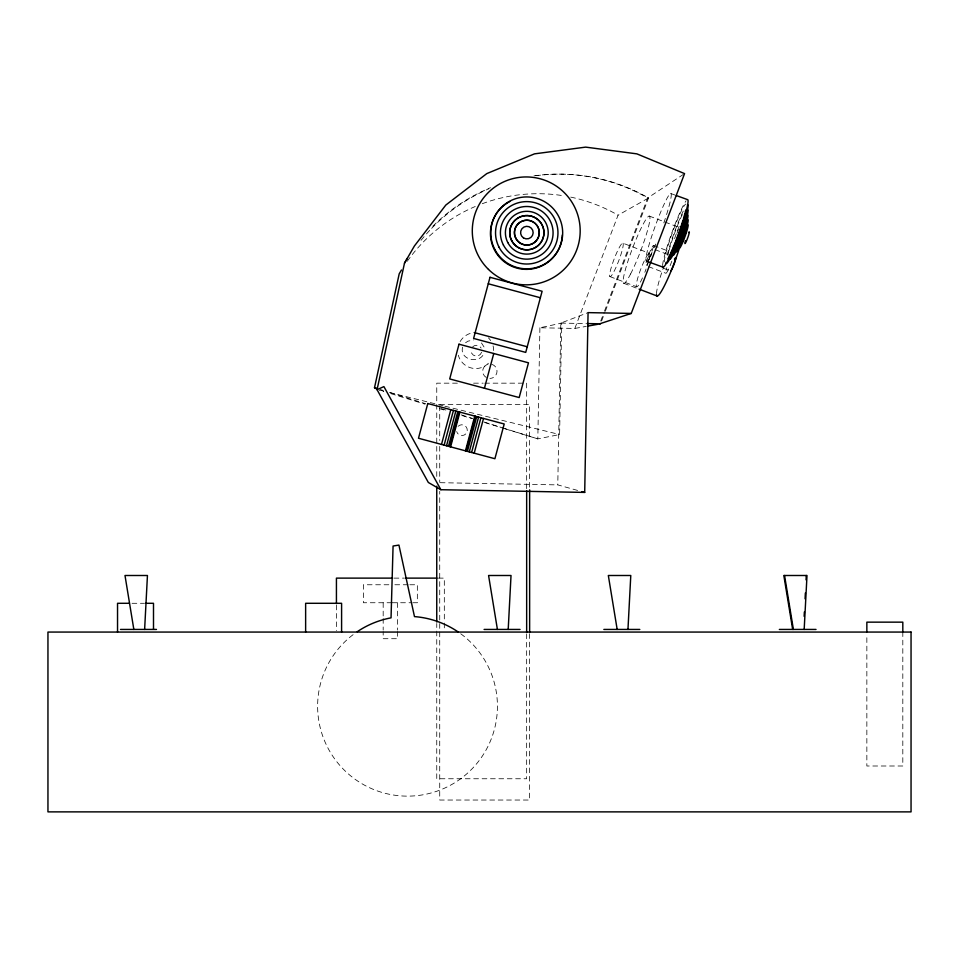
<?xml version="1.0" encoding="UTF-8"?>
<svg xmlns="http://www.w3.org/2000/svg" width="959" height="959" viewBox="0 0 959 959"><rect width="100%" height="100%" fill="white"/><g stroke="black" fill="none" stroke-linecap="round" stroke-linejoin="round"><path stroke-width="0.72" stroke-dasharray="4.79 3.6" d="M539.905 327.774L537.819 438.886L559.612 434.535L561.698 323.099L539.905 327.774L574.849 328.434L586.261 326.384M577.618 490.433L557.778 484.894L560.811 323.099L588.071 312.622M462.61 347.182C458.965 360.069 480.603 364.744 484.223 352.564M574.849 328.434L618.064 215.188L648.548 197.986A178.014 178.014 0 0 0 533.396 176.072M600.718 321.025L603.918 312.634M604.446 311.243L647.661 197.986L683.347 174.43M601.593 321.025L604.793 312.634M605.333 311.243L648.548 197.986M465.571 342.747L467.92 341.188L473.554 339.918M457.383 383.168L436.753 383.168L436.753 478.697M473.602 383.168L483.204 383.168M484.703 383.168L526.659 383.168L526.659 489.15M439.725 404.446L529.632 404.446L529.632 488.359M394.077 578.121L404.422 578.121M438.407 578.121L444.317 578.121L444.317 621.576M388.874 584.762L363.401 584.762L363.401 602.743L391.871 602.743M394.868 584.762L408.354 584.762M409.853 584.762L417.345 584.762L417.345 602.743L412.849 602.743M392.243 602.743L411.351 602.743M132.03 603.295L144.509 603.295M560.811 323.099L586.201 323.567M440.241 482.689L557.778 484.894M383.756 391.104L379.392 390.037L383.648 391.428M389.57 392.543L443.346 405.825M444.796 406.184L559.612 434.535M390.781 393.622L425.041 404.171M439.318 408.57L446.462 410.764M462.166 415.595L472.152 418.675M485.002 422.619L503.559 428.337M504.985 428.781L537.819 438.886L502.312 427.75M380.196 389.474L383.037 390.373M390.133 392.591L425.64 403.715M441.26 408.618L446.942 410.392M461.135 414.851L472.499 418.412M483.851 421.972L500.898 427.306M670.689 193.478L674.884 195.013M646.378 261.112L649.183 262.131M649.279 216.051L681.25 228.254M653.582 245.48L668.255 251.078M655.105 249.664L667.464 254.375M623.014 243.214A17.981 2.457 -69.1 0 1 614.671 270.174A17.981 2.457 -69.1 0 1 611.626 266.266A17.981 2.457 -69.1 0 1 623.014 243.214L649.639 253.38M663.688 268.328L669.178 270.426M648.512 266.638L665.858 273.255M609.864 276.552L636.488 286.717M623.829 283.313L637.723 288.611M481.454 342.926L484.295 347.41L484.643 349.999M902.815 631.789L902.815 766.001L866.852 766.001L866.852 634.642M529.632 633.707L529.632 800.034L439.725 800.034L439.725 491.356M526.659 633.947L526.659 778.756L436.753 778.756L436.753 623.506M444.317 623.074L444.317 630.566M439.725 405.945L439.725 440.409M439.725 446.403L439.725 482.365M397.565 602.743L397.565 630.075M397.565 631.513L397.565 638.706L383.18 638.706L383.18 631.513M383.18 602.743L383.18 617.128M383.18 618.567L383.18 630.075M336.429 605.093L336.429 630.566M488.407 363.269A17.981 17.981 0 0 1 458.318 355.202M460.116 341.56A17.981 17.981 0 0 1 475.688 332.569M488.407 337.832A17.981 17.981 0 0 1 490.648 340.565M493.058 345.899A17.981 17.981 0 0 1 493.669 350.55M481.622 352.169A5.394 5.394 0 0 1 471.037 350.646M472.655 346.846A5.394 5.394 0 0 1 481.13 348.069M642.47 277.87A17.981 2.457 -69.1 0 1 636.44 283.648A17.981 2.457 -69.1 0 1 645.575 258.283A17.981 2.457 -69.1 0 1 648.967 259.853M648.644 261.052A17.981 2.457 -69.1 0 1 646.474 267.909M646.078 269A17.981 2.457 -69.1 0 1 644.832 272.308M421.025 240.337A178.014 178.014 0 0 1 430.639 229.381M431.634 228.338A178.014 178.014 0 0 1 488.718 188.839M407.275 261.244A160.213 160.213 0 0 1 475.256 206.497M482.257 203.716A160.213 160.213 0 0 1 564.827 195.984M570.725 197.11A160.213 160.213 0 0 1 618.064 215.188M460.752 633.779A89.906 89.906 0 0 1 474.417 766.301A89.906 89.906 0 0 1 341.188 766.912A89.906 89.906 0 0 1 353.631 634.271M656.483 293.766A35.962 4.268 -69.1 0 1 663.328 267.957M671.815 261.208A10.789 1.283 -69.1 0 1 666.589 272.74A10.789 1.283 -69.1 0 1 666.817 267.657M648.752 261.148A10.789 1.283 -69.1 0 1 646.03 262.85A10.789 1.283 -69.1 0 1 651.952 247.422A10.789 1.283 -69.1 0 1 652.623 251.078M651.796 253.572A10.789 1.283 -69.1 0 1 650.837 256.197M652.036 252.313A35.962 3.512 -70 0 1 648.62 246.259A35.962 3.512 -70 0 1 667.848 196.883A35.962 3.512 -70 0 1 665.798 216.986M665.342 218.388A35.962 3.512 -70 0 1 663.652 223.363M655.74 244.065A35.962 3.512 -70 0 1 654.146 247.758M662.633 265.247A35.962 3.512 -70 0 1 672.091 232.102A35.962 3.512 -70 0 1 686.105 200.791M664.311 261.807A31.227 3.045 -70 0 1 673.47 229.728A31.227 3.045 -70 0 1 685.901 204.063M667.248 254.89A31.227 3.045 -70 0 1 683.395 210.824M667.944 255.538A26.337 2.565 -70 0 1 668.783 251.63M669.082 250.455A26.337 2.565 -70 0 1 683.347 212.634M674.585 238.635A26.337 2.565 -70 0 1 679.799 224.67M676.934 233.421A21.422 2.086 -70 0 1 678.409 229.525M491.727 364.312A7.192 7.192 0 0 1 489.869 378.445M486.273 377.486A7.192 7.192 0 0 1 488.011 364.312M458.066 426.347A5.394 5.394 0 0 1 466.302 427.079A5.394 5.394 0 0 1 464.156 435.062A5.394 5.394 0 0 1 456.676 431.562M432.785 226.276A178.014 178.014 0 0 1 490.528 187.688M533.971 175.857A178.014 178.014 0 0 1 647.661 197.986M630.59 273.974A35.962 4.268 -69.1 0 0 649.95 217.393A35.962 4.268 -69.1 0 0 629.116 257.683A35.962 4.268 -69.1 0 0 630.59 273.974M649.135 259.05A7.192 0.851 -69.1 0 0 652.36 248.609A7.192 0.851 -69.1 0 0 647.84 258.307A7.192 0.851 -69.1 0 0 649.135 259.05"/><path stroke-width="1.44" d="M584.702 492.411L588.071 312.622L631.226 313.437L684.57 173.615L636.872 153.86L585.673 147.123L534.487 153.86L486.776 173.615L445.815 205.058L414.384 246.019L404.494 263.15L377.055 389.678L428.337 482.473L440.876 489.713L584.702 492.411L581.873 491.619M144.629 629.44L147.446 575.496L124.994 575.496L133.84 629.44M508.21 629.44L511.027 575.496L488.575 575.496L497.421 629.44M627.965 629.44L630.782 575.496L608.33 575.496L617.176 629.44M804.145 616.325L804.373 611.95M805.069 598.824L805.368 592.998M806.051 579.871L806.279 575.496M804.181 629.44L806.999 575.496L783.827 575.496L792.673 629.44M376.803 389.018L374.513 387.7L399.208 273.83A160.213 160.213 0 0 1 401.485 269.994M441.5 444.413L450.802 409.685M444.137 445.12L453.451 410.392M446.534 445.767L455.837 411.027M448.5 446.295L457.815 411.555M449.915 446.678L459.229 411.938M450.598 446.858L459.912 412.118M465.463 450.838L474.765 416.098M466.098 451.006L475.4 416.266M467.393 451.353L476.707 416.626M484.439 388.251L493.753 353.511M469.275 451.857L478.577 417.117M471.6 452.48L480.903 417.74M474.202 453.175L483.516 418.448M377.055 389.678L383.9 386.597L440.876 489.713M599.651 323.818L631.226 313.437M587.687 326.12L600.526 323.818L587.088 323.567M392.591 578.121L336.429 578.121L336.429 603.595M405.897 578.121L436.932 578.121M129.417 603.295L117.537 603.295L117.537 632.065M145.744 603.295L153.5 603.295L153.5 629.188M120.51 629.44L156.473 629.44M484.091 629.44L520.054 629.44M603.846 629.44L639.809 629.44M779.343 629.44L816.025 629.44M488.263 283.78L540.373 297.746M475.125 332.809L527.234 346.774M374.513 387.7L377.355 388.587M676.287 195.528L687.507 199.604A35.962 3.512 -70 0 1 677.522 237.676A35.962 3.512 -70 0 1 662.633 266.123M649.183 262.131L663.196 267.237M639.114 289.138L657.191 296.043M784.546 575.496L793.393 629.44M902.815 631.789L902.815 622.151L866.852 622.151L866.852 631.789M529.632 489.857L529.632 632.209M526.659 490.648L526.659 632.461M436.753 486.165L436.753 622.007M341.596 632.065L341.596 603.295L305.633 603.295L305.633 632.065M357.251 631.705A89.906 89.906 0 0 1 391.044 617.848L393.07 546.031L398.932 545.084L414.48 616.601A89.906 89.906 0 0 1 458.366 632.089M679.595 247.518A35.962 4.268 -69.1 0 1 665.294 284.02A35.962 4.268 -69.1 0 1 656.507 294.701M675.711 257.527A7.192 0.851 -69.1 0 1 674.213 263.785A7.192 0.851 -69.1 0 1 670.832 270.834M674.429 259.182A7.192 0.851 -69.1 0 1 674.992 258.211M687.471 225.209A12.419 1.211 -70 0 1 685.062 236.417A12.419 1.211 -70 0 1 679.368 247.77M686.464 224.574A12.419 1.211 -70 0 1 686.368 225.725M684.426 232.785A12.419 1.211 -70 0 1 683.383 235.806M682.257 238.827A12.419 1.211 -70 0 1 681.489 240.757M679.092 245.948A12.419 1.211 -70 0 1 678.361 247.134M687.207 220.318A17.13 1.666 -70 0 1 683.887 235.782A17.13 1.666 -70 0 1 676.023 251.45M685.721 210.045A31.227 3.045 -70 0 1 685.134 212.562M684.858 213.665A31.227 3.045 -70 0 1 683.479 218.616M683.072 219.959A31.227 3.045 -70 0 1 678.636 233.277M678.181 234.547A31.227 3.045 -70 0 1 675.795 240.877M675.316 242.1A31.227 3.045 -70 0 1 672.918 247.973M672.367 249.28A31.227 3.045 -70 0 1 670.737 252.96M670.221 254.075A31.227 3.045 -70 0 1 667.86 258.774M688.634 232.593A6.293 0.611 -70 0 1 687.783 237.676A6.293 0.611 -70 0 1 684.954 242.843M685.146 241.908A6.293 0.611 -70 0 1 685.481 240.685M687.615 209.877A26.337 2.565 -70 0 1 680.303 237.76A26.337 2.565 -70 0 1 669.406 258.594M684.99 217.609A26.337 2.565 -70 0 1 684.282 220.174M683.887 221.541A26.337 2.565 -70 0 1 682.412 226.276M682.017 227.511A26.337 2.565 -70 0 1 680.267 232.617M679.811 233.912A26.337 2.565 -70 0 1 677.414 240.325M676.922 241.56A26.337 2.565 -70 0 1 675.46 245.168M674.98 246.307A26.337 2.565 -70 0 1 672.703 251.462M687.579 204.675A31.227 3.045 -70 0 1 678.912 237.724A31.227 3.045 -70 0 1 665.99 262.418M685.769 223.807A17.13 1.666 -70 0 1 685.194 225.952M684.858 227.127A17.13 1.666 -70 0 1 680.638 239.354M679.068 243.238A17.13 1.666 -70 0 1 677.581 246.595M686.8 215.823A21.422 2.086 -70 0 1 682.652 235.159A21.422 2.086 -70 0 1 672.822 254.734M685.733 232.27A6.293 0.611 -70 0 1 685.397 233.493M683.851 237.976A6.293 0.611 -70 0 1 683.276 239.414M682.724 240.637A6.293 0.611 -70 0 1 682.245 241.584M685.421 220.33A21.422 2.086 -70 0 1 684.282 224.49M683.935 225.641A21.422 2.086 -70 0 1 681.441 233.229M680.974 234.547A21.422 2.086 -70 0 1 679.511 238.479M679.02 239.762A21.422 2.086 -70 0 1 677.534 243.466M677.054 244.629A21.422 2.086 -70 0 1 675.639 247.854M675.196 248.813A21.422 2.086 -70 0 1 673.578 252.037M535.997 224.274A12.419 12.407 30 0 1 529.883 244.701A12.419 12.407 30 0 1 514.803 229.621A12.419 12.407 30 0 1 535.23 223.519M562.322 235.003A35.962 35.939 30 0 1 507.095 263.737A35.962 35.939 30 0 1 509.792 201.534M404.494 263.15A178.014 178.014 0 0 1 407.467 258.187M427.786 403.511L418.484 438.251L494.904 458.726L504.206 423.986L427.786 403.511M459.013 344.197L449.699 378.937L519.179 397.553L528.481 362.814L459.013 344.197M490.001 277.295L473.614 338.443L525.724 352.397L542.111 291.26L490.001 277.295M911.05 632.065L47.95 632.065L47.95 811.877L911.05 811.877L911.05 632.065M488.479 269.419A53.944 53.944 0 0 0 578.481 244.329A53.944 53.944 0 0 0 511.758 178.925A53.944 53.944 0 0 0 488.479 269.419M494.832 249.472A35.962 35.939 30 0 0 557.047 252.205A35.962 35.939 30 0 0 528.277 196.967A35.962 35.939 30 0 0 494.832 249.472M499.064 247.23A31.227 31.203 30 0 0 553.079 249.604A31.227 31.203 30 0 0 528.097 201.642A31.227 31.203 30 0 0 499.064 247.23M515.858 238.335A12.419 12.407 30 0 0 537.352 239.282A12.419 12.407 30 0 0 527.414 220.21A12.419 12.407 30 0 0 515.858 238.335M507.814 242.591A21.422 21.41 30 0 0 544.868 244.221A21.422 21.41 30 0 0 527.738 211.328A21.422 21.41 30 0 0 507.814 242.591M511.65 240.565A17.13 17.13 30 0 0 541.296 241.872A17.13 17.13 30 0 0 527.582 215.547A17.13 17.13 30 0 0 511.65 240.565M511.615 240.613A17.13 17.13 30 0 0 541.26 241.92A17.13 17.13 30 0 0 527.558 215.607A17.13 17.13 30 0 0 511.615 240.613M503.391 244.977A26.337 26.325 30 0 0 548.956 246.978A26.337 26.325 30 0 0 527.894 206.521A26.337 26.325 30 0 0 503.391 244.977M523.494 237.916A6.293 6.293 0 0 0 533.156 232.881A6.293 6.293 0 0 0 523.974 227.031A6.293 6.293 0 0 0 523.494 237.916"/></g></svg>
